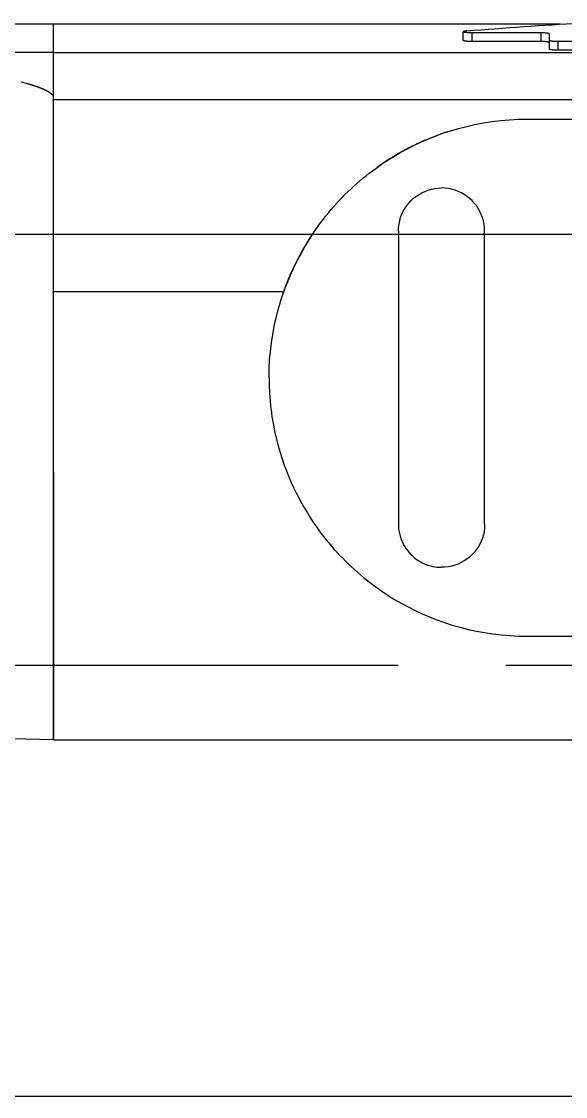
# Model space of a CAD drawing. Header units: inches. Extents: x 0 to 77285, y -118 to 40065.
# Drawn here: x 29470.28 to 29476.59, y 31673.47 to 31685.94 of the extents above; entities that cross this region are included whole.
import ezdxf

# ---------------------------------------------------------------- set-up
doc = ezdxf.new("R2010")
doc.units = ezdxf.units.IN
doc.header["$LTSCALE"] = 5
doc.header["$MEASUREMENT"] = 0
doc.linetypes.add('CENTER', pattern=[2, 1.25, -0.25, 0.25, -0.25])
doc.layers.add('11', color=1, linetype='CENTER')
doc.layers.add('55', color=5, linetype='Continuous')

# ---------------------------------------------------------------- blocks, each defined once
blk = doc.blocks.new('A$Ca96cf7fa')
for p, q in [((-170.25, 65), (-8440.25, 65)), ((-170.25, 55), (-8440.25, 55))]:
    blk.add_line(p, q)
at = {"layer": '11'}
blk.add_line((-170.25, 60), (-8440.25, 60), dxfattribs=at)
blk = doc.blocks.new('A$Ce961e380')
for p, q in [((-246.004, -20.661), (-246.004, -17.558)), ((-224.504, -17.558), (-246.004, -17.558)), ((-251.754, -17.675), (-251.754, -17.848)), ((-251.654, -17.661), (-250.854, -17.661)), ((-251.654, -17.661), (-251.654, -17.762)), ((-250.854, -17.661), (-250.854, -17.762)), ((-253.154, -17.763), (-251.854, -17.763)), ((-251.854, -17.763), (-251.854, -17.864)), ((-246.004, -17.891), (-258.004, -17.891)), ((-246.004, -17.888), (-240.836, -17.888)), ((-246.004, -18.436), (-258.004, -18.436)), ((-251.504, -18.661), (-253.504, -18.661)), ((-250.212, -18.953), (-250.213, -18.953)), ((-251.004, -23.361), (-251.004, -19.961)), ((-250.004, -19.961), (-250.004, -23.361)), ((-248.676, -20.661), (-248.676, -20.661)), ((-246.004, -20.661), (-248.676, -20.661)), ((-246.004, -25.861), (-246.004, -20.661)), ((-246.004, -22.762), (-246.004, -25.861)), ((-251.504, -24.661), (-253.504, -24.661)), ((-246.004, -25.861), (-224.504, -25.398)), ((-246.004, -25.861), (-254.204, -25.861))]:
    blk.add_line(p, q)
for points in [[(-250.799, -17.638), (-250.881, -17.632), (-250.963, -17.625), (-251.046, -17.619), (-251.128, -17.613), (-251.21, -17.606), (-251.293, -17.6), (-251.375, -17.595), (-251.458, -17.589), (-251.54, -17.583), (-251.623, -17.578), (-251.705, -17.572), (-251.788, -17.567), (-251.87, -17.562), (-251.953, -17.557), (-252.035, -17.552), (-252.118, -17.547), (-252.201, -17.543), (-252.283, -17.538), (-252.366, -17.534), (-252.449, -17.53)], [(-251.879, -17.561), (-251.586, -17.561), (-251.292, -17.561), (-250.998, -17.561), (-250.704, -17.561), (-250.411, -17.561), (-250.117, -17.561), (-249.823, -17.561), (-249.529, -17.561), (-249.236, -17.561), (-248.942, -17.561), (-248.648, -17.561), (-248.354, -17.561), (-248.06, -17.561), (-247.767, -17.561), (-247.473, -17.561), (-247.179, -17.561), (-246.885, -17.561), (-246.592, -17.561), (-246.298, -17.561), (-246.004, -17.561)], [(-251.754, -17.675), (-251.754, -17.673), (-251.753, -17.672), (-251.751, -17.671), (-251.749, -17.67), (-251.746, -17.669), (-251.743, -17.668), (-251.739, -17.668), (-251.735, -17.667), (-251.73, -17.666), (-251.725, -17.665), (-251.719, -17.664), (-251.713, -17.664), (-251.706, -17.663), (-251.7, -17.663), (-251.693, -17.662), (-251.685, -17.662), (-251.678, -17.662), (-251.67, -17.662), (-251.662, -17.661), (-251.654, -17.661)], [(-250.854, -17.661), (-250.847, -17.661), (-250.84, -17.661), (-250.834, -17.661), (-250.827, -17.661), (-250.821, -17.661), (-250.815, -17.66), (-250.809, -17.66), (-250.804, -17.66), (-250.798, -17.659), (-250.793, -17.659), (-250.788, -17.658), (-250.784, -17.658), (-250.779, -17.657), (-250.775, -17.656), (-250.772, -17.656), (-250.768, -17.655), (-250.765, -17.654), (-250.763, -17.654), (-250.76, -17.653), (-250.758, -17.652)], [(-250.799, -17.638), (-250.796, -17.639), (-250.792, -17.639), (-250.789, -17.639), (-250.786, -17.64), (-250.783, -17.64), (-250.78, -17.64), (-250.777, -17.641), (-250.774, -17.641), (-250.771, -17.642), (-250.769, -17.642), (-250.766, -17.643), (-250.764, -17.643), (-250.762, -17.644), (-250.76, -17.645), (-250.758, -17.645), (-250.757, -17.646), (-250.755, -17.646), (-250.755, -17.647), (-250.754, -17.648), (-250.754, -17.649)], [(-250.758, -17.652), (-250.758, -17.652), (-250.758, -17.652), (-250.757, -17.652), (-250.757, -17.652), (-250.756, -17.651), (-250.756, -17.651), (-250.756, -17.651), (-250.756, -17.651), (-250.755, -17.651), (-250.755, -17.65), (-250.755, -17.65), (-250.755, -17.65), (-250.754, -17.65), (-250.754, -17.65), (-250.754, -17.65), (-250.754, -17.649), (-250.754, -17.649), (-250.754, -17.649), (-250.754, -17.649), (-250.754, -17.649)], [(-250.754, -17.749), (-250.754, -17.744), (-250.754, -17.739), (-250.754, -17.734), (-250.754, -17.729), (-250.754, -17.724), (-250.754, -17.719), (-250.754, -17.714), (-250.754, -17.709), (-250.754, -17.704), (-250.754, -17.699), (-250.754, -17.694), (-250.754, -17.689), (-250.754, -17.684), (-250.754, -17.679), (-250.754, -17.674), (-250.754, -17.669), (-250.754, -17.664), (-250.754, -17.659), (-250.754, -17.654), (-250.754, -17.649)], [(-251.854, -17.763), (-251.846, -17.763), (-251.838, -17.762), (-251.83, -17.762), (-251.823, -17.762), (-251.816, -17.761), (-251.809, -17.761), (-251.802, -17.76), (-251.795, -17.76), (-251.789, -17.759), (-251.784, -17.758), (-251.778, -17.757), (-251.774, -17.756), (-251.769, -17.755), (-251.765, -17.754), (-251.762, -17.753), (-251.759, -17.752), (-251.757, -17.751), (-251.755, -17.749), (-251.754, -17.748), (-251.754, -17.747)], [(-251.754, -17.775), (-251.754, -17.775), (-251.754, -17.774), (-251.754, -17.774), (-251.754, -17.774), (-251.753, -17.773), (-251.753, -17.773), (-251.752, -17.772), (-251.752, -17.772), (-251.751, -17.772), (-251.75, -17.771), (-251.75, -17.771), (-251.749, -17.771), (-251.748, -17.77), (-251.747, -17.77), (-251.746, -17.77), (-251.745, -17.769), (-251.744, -17.769), (-251.742, -17.769), (-251.741, -17.768), (-251.74, -17.768), (-251.739, -17.768), (-251.737, -17.768), (-251.736, -17.767), (-251.735, -17.767), (-251.733, -17.767), (-251.732, -17.767), (-251.73, -17.766), (-251.728, -17.766), (-251.727, -17.766), (-251.725, -17.766), (-251.723, -17.765), (-251.722, -17.765), (-251.72, -17.765), (-251.718, -17.765), (-251.716, -17.765), (-251.714, -17.764), (-251.712, -17.764), (-251.71, -17.764), (-251.708, -17.764), (-251.706, -17.764), (-251.704, -17.763), (-251.702, -17.763), (-251.699, -17.763), (-251.697, -17.763), (-251.694, -17.763), (-251.692, -17.763), (-251.689, -17.763), (-251.687, -17.762), (-251.684, -17.762), (-251.681, -17.762), (-251.679, -17.762), (-251.676, -17.762), (-251.673, -17.762), (-251.67, -17.762), (-251.668, -17.762), (-251.665, -17.762), (-251.662, -17.762), (-251.66, -17.762), (-251.657, -17.762), (-251.654, -17.762)], [(-251.654, -17.762), (-251.614, -17.762), (-251.574, -17.762), (-251.534, -17.762), (-251.494, -17.762), (-251.454, -17.762), (-251.414, -17.762), (-251.374, -17.762), (-251.334, -17.762), (-251.294, -17.762), (-251.254, -17.762), (-251.214, -17.762), (-251.174, -17.762), (-251.134, -17.762), (-251.094, -17.762), (-251.054, -17.762), (-251.014, -17.762), (-250.974, -17.762), (-250.934, -17.762), (-250.894, -17.762), (-250.854, -17.762)], [(-250.854, -17.762), (-250.851, -17.762), (-250.849, -17.762), (-250.846, -17.762), (-250.843, -17.762), (-250.841, -17.762), (-250.838, -17.762), (-250.835, -17.762), (-250.833, -17.761), (-250.83, -17.761), (-250.827, -17.761), (-250.825, -17.761), (-250.822, -17.761), (-250.82, -17.761), (-250.817, -17.761), (-250.815, -17.761), (-250.812, -17.761), (-250.81, -17.76), (-250.807, -17.76), (-250.805, -17.76), (-250.803, -17.76), (-250.801, -17.76), (-250.799, -17.76), (-250.797, -17.759), (-250.795, -17.759), (-250.793, -17.759), (-250.791, -17.759), (-250.789, -17.759), (-250.787, -17.758), (-250.786, -17.758), (-250.784, -17.758), (-250.782, -17.758), (-250.781, -17.758), (-250.779, -17.757), (-250.778, -17.757), (-250.776, -17.757), (-250.775, -17.757), (-250.773, -17.756), (-250.772, -17.756), (-250.77, -17.756), (-250.769, -17.756), (-250.768, -17.755), (-250.768, -17.755), (-250.767, -17.755), (-250.767, -17.755), (-250.766, -17.755), (-250.765, -17.755), (-250.765, -17.755), (-250.764, -17.754), (-250.764, -17.754), (-250.763, -17.754), (-250.762, -17.754), (-250.762, -17.754), (-250.761, -17.754), (-250.761, -17.754), (-250.761, -17.753), (-250.76, -17.753), (-250.76, -17.753), (-250.759, -17.753), (-250.759, -17.753), (-250.758, -17.753)], [(-250.758, -17.753), (-250.758, -17.752), (-250.758, -17.752), (-250.757, -17.752), (-250.757, -17.752), (-250.757, -17.752), (-250.756, -17.752), (-250.756, -17.751), (-250.756, -17.751), (-250.755, -17.751), (-250.755, -17.751), (-250.755, -17.751), (-250.755, -17.75), (-250.755, -17.75), (-250.755, -17.75), (-250.754, -17.75), (-250.754, -17.75), (-250.754, -17.749), (-250.754, -17.749), (-250.754, -17.749), (-250.754, -17.749)], [(-253.154, -17.864), (-253.089, -17.864), (-253.024, -17.864), (-252.959, -17.864), (-252.894, -17.864), (-252.829, -17.864), (-252.764, -17.864), (-252.699, -17.864), (-252.634, -17.864), (-252.569, -17.864), (-252.504, -17.864), (-252.439, -17.864), (-252.374, -17.864), (-252.309, -17.864), (-252.244, -17.864), (-252.179, -17.864), (-252.114, -17.864), (-252.049, -17.864), (-251.984, -17.864), (-251.919, -17.864), (-251.854, -17.864)], [(-251.854, -17.864), (-251.851, -17.864), (-251.849, -17.864), (-251.846, -17.864), (-251.843, -17.864), (-251.841, -17.864), (-251.838, -17.864), (-251.835, -17.863), (-251.833, -17.863), (-251.83, -17.863), (-251.827, -17.863), (-251.825, -17.863), (-251.822, -17.863), (-251.819, -17.863), (-251.817, -17.863), (-251.814, -17.862), (-251.812, -17.862), (-251.809, -17.862), (-251.807, -17.862), (-251.805, -17.862), (-251.802, -17.861), (-251.8, -17.861), (-251.798, -17.861), (-251.796, -17.861), (-251.794, -17.861), (-251.793, -17.86), (-251.791, -17.86), (-251.789, -17.86), (-251.787, -17.86), (-251.785, -17.859), (-251.784, -17.859), (-251.782, -17.859), (-251.78, -17.859), (-251.779, -17.858), (-251.777, -17.858), (-251.776, -17.858), (-251.774, -17.857), (-251.773, -17.857), (-251.771, -17.857), (-251.77, -17.856), (-251.769, -17.856), (-251.767, -17.856), (-251.766, -17.855), (-251.765, -17.855), (-251.764, -17.855), (-251.763, -17.854), (-251.761, -17.854), (-251.76, -17.853), (-251.76, -17.853), (-251.759, -17.853), (-251.758, -17.852), (-251.757, -17.852), (-251.757, -17.851), (-251.756, -17.851), (-251.756, -17.85), (-251.755, -17.85), (-251.755, -17.85), (-251.754, -17.849), (-251.754, -17.849), (-251.754, -17.848), (-251.754, -17.848)], [(-246.004, -18.392), (-246.001, -18.389), (-245.999, -18.386), (-245.996, -18.383), (-245.993, -18.38), (-245.99, -18.377), (-245.986, -18.375), (-245.983, -18.372), (-245.98, -18.369), (-245.977, -18.367), (-245.973, -18.364), (-245.97, -18.362), (-245.966, -18.36), (-245.963, -18.357), (-245.96, -18.355), (-245.956, -18.353), (-245.952, -18.35), (-245.949, -18.348), (-245.945, -18.346), (-245.942, -18.344), (-245.938, -18.342), (-245.934, -18.34), (-245.93, -18.338), (-245.926, -18.336), (-245.923, -18.334), (-245.919, -18.332), (-245.915, -18.33), (-245.911, -18.328), (-245.907, -18.326), (-245.903, -18.324), (-245.899, -18.322), (-245.895, -18.32), (-245.891, -18.318), (-245.887, -18.316), (-245.883, -18.315), (-245.879, -18.313), (-245.875, -18.311), (-245.87, -18.309), (-245.866, -18.308), (-245.862, -18.306), (-245.858, -18.304), (-245.854, -18.303), (-245.85, -18.301), (-245.846, -18.3), (-245.842, -18.298), (-245.838, -18.296), (-245.834, -18.295), (-245.829, -18.293), (-245.825, -18.292), (-245.821, -18.29), (-245.817, -18.289), (-245.813, -18.287), (-245.809, -18.286), (-245.805, -18.284), (-245.8, -18.283), (-245.796, -18.282), (-245.792, -18.28), (-245.788, -18.279), (-245.784, -18.277), (-245.78, -18.276), (-245.775, -18.275), (-245.771, -18.273), (-245.767, -18.272), (-245.763, -18.271), (-245.759, -18.269), (-245.755, -18.268), (-245.751, -18.267), (-245.747, -18.266), (-245.742, -18.264), (-245.738, -18.263), (-245.734, -18.262), (-245.73, -18.261), (-245.726, -18.259), (-245.722, -18.258), (-245.717, -18.257), (-245.713, -18.256), (-245.709, -18.255), (-245.705, -18.253), (-245.701, -18.252), (-245.697, -18.251), (-245.692, -18.25), (-245.671, -18.244), (-245.65, -18.239), (-245.629, -18.233)], [(-248.504, -21.661), (-248.506, -21.558), (-248.511, -21.456), (-248.52, -21.356), (-248.531, -21.257), (-248.546, -21.159), (-248.564, -21.063), (-248.585, -20.968), (-248.609, -20.875), (-248.635, -20.783), (-248.664, -20.694), (-248.696, -20.606), (-248.73, -20.519), (-248.766, -20.435), (-248.805, -20.352), (-248.846, -20.271), (-248.888, -20.193), (-248.933, -20.116), (-248.979, -20.041), (-249.027, -19.968), (-249.077, -19.898), (-249.105, -19.86), (-249.134, -19.822), (-249.164, -19.784), (-249.194, -19.748), (-249.224, -19.711), (-249.255, -19.676), (-249.287, -19.641), (-249.319, -19.606), (-249.351, -19.572), (-249.384, -19.538), (-249.418, -19.505), (-249.452, -19.473), (-249.486, -19.441), (-249.521, -19.41), (-249.557, -19.379), (-249.593, -19.349), (-249.629, -19.319), (-249.666, -19.29), (-249.703, -19.262), (-249.741, -19.234), (-249.808, -19.186), (-249.878, -19.14), (-249.951, -19.095), (-250.025, -19.051), (-250.102, -19.009), (-250.181, -18.969), (-250.263, -18.93), (-250.347, -18.894), (-250.432, -18.859), (-250.52, -18.827), (-250.61, -18.797), (-250.702, -18.77), (-250.796, -18.746), (-250.891, -18.724), (-250.989, -18.706), (-251.089, -18.69), (-251.19, -18.678), (-251.293, -18.669), (-251.398, -18.663), (-251.504, -18.661)], [(-250.568, -18.811), (-250.563, -18.813), (-250.557, -18.815), (-250.551, -18.817), (-250.545, -18.819), (-250.54, -18.82), (-250.534, -18.822), (-250.528, -18.824), (-250.522, -18.826), (-250.517, -18.828), (-250.511, -18.83), (-250.505, -18.832), (-250.5, -18.834), (-250.494, -18.836), (-250.488, -18.838), (-250.482, -18.841), (-250.477, -18.843), (-250.471, -18.845), (-250.465, -18.847), (-250.46, -18.849), (-250.454, -18.851), (-250.434, -18.858), (-250.415, -18.866), (-250.395, -18.874), (-250.375, -18.882), (-250.356, -18.89), (-250.336, -18.898), (-250.317, -18.906), (-250.297, -18.915), (-250.278, -18.923), (-250.259, -18.932), (-250.239, -18.941), (-250.22, -18.95), (-250.201, -18.959), (-250.182, -18.968), (-250.163, -18.977), (-250.144, -18.987), (-250.126, -18.997), (-250.107, -19.006), (-250.088, -19.016), (-250.07, -19.026), (-250.054, -19.035), (-250.037, -19.044), (-250.021, -19.053), (-250.005, -19.062), (-249.989, -19.072), (-249.973, -19.081), (-249.957, -19.091), (-249.942, -19.1), (-249.926, -19.11), (-249.91, -19.12), (-249.894, -19.13), (-249.879, -19.14), (-249.863, -19.15), (-249.848, -19.16), (-249.833, -19.17), (-249.817, -19.18), (-249.802, -19.191), (-249.787, -19.201), (-249.772, -19.212), (-249.757, -19.223)], [(-251.004, -19.961), (-251.002, -19.92), (-250.998, -19.88), (-250.99, -19.841), (-250.979, -19.804), (-250.965, -19.767), (-250.949, -19.732), (-250.929, -19.698), (-250.908, -19.666), (-250.884, -19.636), (-250.858, -19.608), (-250.83, -19.582), (-250.8, -19.558), (-250.768, -19.536), (-250.734, -19.517), (-250.699, -19.501), (-250.663, -19.487), (-250.625, -19.476), (-250.586, -19.468), (-250.545, -19.463), (-250.504, -19.461)], [(-250.004, -19.961), (-250.006, -19.919), (-250.011, -19.879), (-250.019, -19.839), (-250.03, -19.801), (-250.044, -19.764), (-250.061, -19.729), (-250.081, -19.695), (-250.102, -19.663), (-250.127, -19.633), (-250.153, -19.606), (-250.181, -19.58), (-250.212, -19.556), (-250.244, -19.535), (-250.277, -19.516), (-250.312, -19.5), (-250.349, -19.486), (-250.386, -19.475), (-250.425, -19.468), (-250.464, -19.463), (-250.504, -19.461)], [(-249.05, -19.936), (-249.047, -19.941), (-249.044, -19.945), (-249.041, -19.949), (-249.038, -19.953), (-249.035, -19.958), (-249.032, -19.962), (-249.029, -19.966), (-249.026, -19.97), (-249.023, -19.975), (-249.02, -19.979), (-249.017, -19.983), (-249.014, -19.987), (-249.012, -19.992), (-249.009, -19.996), (-249.006, -20), (-249.003, -20.005), (-249, -20.009), (-248.997, -20.013), (-248.994, -20.018), (-248.992, -20.022), (-248.98, -20.04), (-248.969, -20.058), (-248.957, -20.076), (-248.946, -20.094), (-248.935, -20.112), (-248.924, -20.131), (-248.913, -20.149), (-248.902, -20.168), (-248.892, -20.186), (-248.881, -20.205), (-248.871, -20.224), (-248.861, -20.243), (-248.851, -20.262), (-248.841, -20.281), (-248.831, -20.3), (-248.821, -20.319), (-248.812, -20.338), (-248.802, -20.358), (-248.793, -20.377), (-248.784, -20.396), (-248.778, -20.409), (-248.772, -20.422), (-248.766, -20.435), (-248.76, -20.448), (-248.754, -20.462), (-248.749, -20.475), (-248.743, -20.488), (-248.738, -20.501), (-248.732, -20.514), (-248.727, -20.527), (-248.721, -20.541), (-248.716, -20.554), (-248.711, -20.567), (-248.705, -20.581), (-248.7, -20.594), (-248.695, -20.607), (-248.69, -20.621), (-248.685, -20.634), (-248.68, -20.648), (-248.676, -20.661)], [(-248.651, -20.734), (-248.652, -20.73), (-248.653, -20.727), (-248.655, -20.723), (-248.656, -20.719), (-248.657, -20.716), (-248.658, -20.712), (-248.659, -20.709), (-248.661, -20.705), (-248.662, -20.701), (-248.663, -20.698), (-248.664, -20.694), (-248.666, -20.69), (-248.667, -20.687), (-248.668, -20.683), (-248.669, -20.679), (-248.671, -20.676), (-248.672, -20.672), (-248.673, -20.668), (-248.674, -20.665), (-248.676, -20.661)], [(-248.504, -21.661), (-248.504, -21.685), (-248.505, -21.709), (-248.505, -21.732), (-248.506, -21.756), (-248.506, -21.78), (-248.508, -21.803), (-248.509, -21.827), (-248.51, -21.851), (-248.512, -21.874), (-248.513, -21.898), (-248.515, -21.921), (-248.518, -21.945), (-248.52, -21.968), (-248.522, -21.991), (-248.525, -22.015), (-248.528, -22.038), (-248.531, -22.061), (-248.534, -22.084), (-248.538, -22.107), (-248.541, -22.13), (-248.556, -22.214), (-248.572, -22.296), (-248.59, -22.375), (-248.611, -22.453), (-248.632, -22.529), (-248.656, -22.603), (-248.68, -22.675), (-248.707, -22.744), (-248.734, -22.812), (-248.762, -22.878), (-248.791, -22.942), (-248.822, -23.004), (-248.852, -23.064), (-248.884, -23.121), (-248.915, -23.177), (-248.948, -23.231), (-248.98, -23.282), (-249.012, -23.332), (-249.045, -23.379), (-249.077, -23.425), (-249.106, -23.464), (-249.136, -23.503), (-249.167, -23.542), (-249.198, -23.579), (-249.229, -23.616), (-249.261, -23.653), (-249.293, -23.688), (-249.325, -23.723), (-249.358, -23.757), (-249.391, -23.791), (-249.425, -23.824), (-249.459, -23.856), (-249.493, -23.887), (-249.528, -23.918), (-249.563, -23.948), (-249.598, -23.978), (-249.633, -24.006), (-249.669, -24.034), (-249.705, -24.062), (-249.741, -24.088), (-249.812, -24.138), (-249.885, -24.187), (-249.96, -24.233), (-250.037, -24.278), (-250.116, -24.321), (-250.197, -24.362), (-250.28, -24.4), (-250.365, -24.436), (-250.451, -24.47), (-250.54, -24.502), (-250.629, -24.531), (-250.721, -24.557), (-250.814, -24.581), (-250.908, -24.602), (-251.004, -24.619), (-251.101, -24.634), (-251.2, -24.646), (-251.3, -24.654), (-251.402, -24.659), (-251.504, -24.661)], [(-251.004, -23.361), (-251.002, -23.403), (-250.997, -23.444), (-250.989, -23.484), (-250.978, -23.522), (-250.964, -23.559), (-250.947, -23.594), (-250.928, -23.628), (-250.906, -23.659), (-250.882, -23.689), (-250.855, -23.717), (-250.827, -23.743), (-250.797, -23.767), (-250.765, -23.788), (-250.731, -23.807), (-250.696, -23.823), (-250.66, -23.836), (-250.622, -23.847), (-250.584, -23.855), (-250.544, -23.86), (-250.504, -23.861)], [(-250.004, -23.361), (-250.004, -23.38), (-250.005, -23.398), (-250.007, -23.416), (-250.009, -23.434), (-250.012, -23.451), (-250.016, -23.468), (-250.019, -23.484), (-250.024, -23.5), (-250.029, -23.515), (-250.034, -23.53), (-250.039, -23.545), (-250.045, -23.559), (-250.051, -23.573), (-250.058, -23.586), (-250.064, -23.599), (-250.071, -23.611), (-250.078, -23.623), (-250.085, -23.634), (-250.092, -23.645), (-250.1, -23.655), (-250.113, -23.672), (-250.127, -23.689), (-250.142, -23.706), (-250.158, -23.722), (-250.174, -23.737), (-250.192, -23.751), (-250.21, -23.765), (-250.229, -23.778), (-250.248, -23.791), (-250.268, -23.802), (-250.289, -23.813), (-250.311, -23.823), (-250.333, -23.831), (-250.356, -23.839), (-250.379, -23.846), (-250.403, -23.851), (-250.428, -23.855), (-250.453, -23.859), (-250.478, -23.861), (-250.504, -23.861)]]:
    blk.add_lwpolyline(points)
blk = doc.blocks.new('A$C638f0059')
for p, q in [((-68.504, -20.661), (-68.504, -17.558)), ((-47.004, -17.558), (-68.504, -17.558)), ((-74.254, -17.675), (-74.254, -17.848)), ((-74.154, -17.661), (-74.154, -17.762)), ((-74.154, -17.661), (-73.354, -17.661)), ((-73.354, -17.661), (-73.354, -17.762)), ((-75.654, -17.763), (-74.354, -17.763)), ((-74.354, -17.763), (-74.354, -17.864)), ((-68.504, -17.891), (-80.504, -17.891)), ((-68.504, -17.888), (-63.336, -17.888)), ((-68.504, -18.436), (-80.504, -18.436)), ((-74.004, -18.661), (-76.004, -18.661)), ((-72.712, -18.953), (-72.713, -18.953)), ((-73.504, -23.361), (-73.504, -19.961)), ((-72.504, -19.961), (-72.504, -23.361)), ((-68.504, -20.661), (-71.176, -20.661)), ((-71.176, -20.661), (-71.176, -20.661)), ((-68.504, -25.861), (-68.504, -20.661)), ((-68.504, -22.762), (-68.504, -25.861)), ((-74.004, -24.661), (-76.004, -24.661)), ((-68.504, -25.861), (-47.004, -25.398)), ((-68.504, -25.861), (-76.704, -25.861))]:
    blk.add_line(p, q)
for points in [[(-73.299, -17.638), (-73.381, -17.632), (-73.463, -17.625), (-73.546, -17.619), (-73.628, -17.613), (-73.71, -17.606), (-73.793, -17.6), (-73.875, -17.595), (-73.958, -17.589), (-74.04, -17.583), (-74.123, -17.578), (-74.205, -17.572), (-74.288, -17.567), (-74.37, -17.562), (-74.453, -17.557), (-74.535, -17.552), (-74.618, -17.547), (-74.701, -17.543), (-74.783, -17.538), (-74.866, -17.534), (-74.949, -17.53)], [(-74.379, -17.561), (-74.086, -17.561), (-73.792, -17.561), (-73.498, -17.561), (-73.204, -17.561), (-72.911, -17.561), (-72.617, -17.561), (-72.323, -17.561), (-72.029, -17.561), (-71.736, -17.561), (-71.442, -17.561), (-71.148, -17.561), (-70.854, -17.561), (-70.56, -17.561), (-70.267, -17.561), (-69.973, -17.561), (-69.679, -17.561), (-69.385, -17.561), (-69.092, -17.561), (-68.798, -17.561), (-68.504, -17.561)], [(-74.254, -17.675), (-74.254, -17.673), (-74.253, -17.672), (-74.251, -17.671), (-74.249, -17.67), (-74.246, -17.669), (-74.243, -17.668), (-74.239, -17.668), (-74.235, -17.667), (-74.23, -17.666), (-74.225, -17.665), (-74.219, -17.664), (-74.213, -17.664), (-74.206, -17.663), (-74.2, -17.663), (-74.193, -17.662), (-74.185, -17.662), (-74.178, -17.662), (-74.17, -17.662), (-74.162, -17.661), (-74.154, -17.661)], [(-73.354, -17.661), (-73.347, -17.661), (-73.34, -17.661), (-73.334, -17.661), (-73.327, -17.661), (-73.321, -17.661), (-73.315, -17.66), (-73.309, -17.66), (-73.304, -17.66), (-73.298, -17.659), (-73.293, -17.659), (-73.288, -17.658), (-73.284, -17.658), (-73.279, -17.657), (-73.275, -17.656), (-73.272, -17.656), (-73.268, -17.655), (-73.265, -17.654), (-73.263, -17.654), (-73.26, -17.653), (-73.258, -17.652)], [(-73.299, -17.638), (-73.296, -17.639), (-73.292, -17.639), (-73.289, -17.639), (-73.286, -17.64), (-73.283, -17.64), (-73.28, -17.64), (-73.277, -17.641), (-73.274, -17.641), (-73.271, -17.642), (-73.269, -17.642), (-73.266, -17.643), (-73.264, -17.643), (-73.262, -17.644), (-73.26, -17.645), (-73.258, -17.645), (-73.257, -17.646), (-73.255, -17.646), (-73.255, -17.647), (-73.254, -17.648), (-73.254, -17.649)], [(-73.258, -17.652), (-73.258, -17.652), (-73.258, -17.652), (-73.257, -17.652), (-73.257, -17.652), (-73.256, -17.651), (-73.256, -17.651), (-73.256, -17.651), (-73.256, -17.651), (-73.255, -17.651), (-73.255, -17.65), (-73.255, -17.65), (-73.255, -17.65), (-73.254, -17.65), (-73.254, -17.65), (-73.254, -17.65), (-73.254, -17.649), (-73.254, -17.649), (-73.254, -17.649), (-73.254, -17.649), (-73.254, -17.649)], [(-73.254, -17.749), (-73.254, -17.744), (-73.254, -17.739), (-73.254, -17.734), (-73.254, -17.729), (-73.254, -17.724), (-73.254, -17.719), (-73.254, -17.714), (-73.254, -17.709), (-73.254, -17.704), (-73.254, -17.699), (-73.254, -17.694), (-73.254, -17.689), (-73.254, -17.684), (-73.254, -17.679), (-73.254, -17.674), (-73.254, -17.669), (-73.254, -17.664), (-73.254, -17.659), (-73.254, -17.654), (-73.254, -17.649)], [(-74.354, -17.763), (-74.346, -17.763), (-74.338, -17.762), (-74.33, -17.762), (-74.323, -17.762), (-74.316, -17.761), (-74.309, -17.761), (-74.302, -17.76), (-74.295, -17.76), (-74.289, -17.759), (-74.284, -17.758), (-74.278, -17.757), (-74.274, -17.756), (-74.269, -17.755), (-74.265, -17.754), (-74.262, -17.753), (-74.259, -17.752), (-74.257, -17.751), (-74.255, -17.749), (-74.254, -17.748), (-74.254, -17.747)], [(-74.254, -17.775), (-74.254, -17.775), (-74.254, -17.774), (-74.254, -17.774), (-74.254, -17.774), (-74.253, -17.773), (-74.253, -17.773), (-74.252, -17.772), (-74.252, -17.772), (-74.251, -17.772), (-74.25, -17.771), (-74.25, -17.771), (-74.249, -17.771), (-74.248, -17.77), (-74.247, -17.77), (-74.246, -17.77), (-74.245, -17.769), (-74.244, -17.769), (-74.242, -17.769), (-74.241, -17.768), (-74.24, -17.768), (-74.239, -17.768), (-74.237, -17.768), (-74.236, -17.767), (-74.235, -17.767), (-74.233, -17.767), (-74.232, -17.767), (-74.23, -17.766), (-74.228, -17.766), (-74.227, -17.766), (-74.225, -17.766), (-74.223, -17.765), (-74.222, -17.765), (-74.22, -17.765), (-74.218, -17.765), (-74.216, -17.765), (-74.214, -17.764), (-74.212, -17.764), (-74.21, -17.764), (-74.208, -17.764), (-74.206, -17.764), (-74.204, -17.763), (-74.202, -17.763), (-74.199, -17.763), (-74.197, -17.763), (-74.194, -17.763), (-74.192, -17.763), (-74.189, -17.763), (-74.187, -17.762), (-74.184, -17.762), (-74.181, -17.762), (-74.179, -17.762), (-74.176, -17.762), (-74.173, -17.762), (-74.17, -17.762), (-74.168, -17.762), (-74.165, -17.762), (-74.162, -17.762), (-74.16, -17.762), (-74.157, -17.762), (-74.154, -17.762)], [(-74.154, -17.762), (-74.114, -17.762), (-74.074, -17.762), (-74.034, -17.762), (-73.994, -17.762), (-73.954, -17.762), (-73.914, -17.762), (-73.874, -17.762), (-73.834, -17.762), (-73.794, -17.762), (-73.754, -17.762), (-73.714, -17.762), (-73.674, -17.762), (-73.634, -17.762), (-73.594, -17.762), (-73.554, -17.762), (-73.514, -17.762), (-73.474, -17.762), (-73.434, -17.762), (-73.394, -17.762), (-73.354, -17.762)], [(-73.354, -17.762), (-73.351, -17.762), (-73.349, -17.762), (-73.346, -17.762), (-73.343, -17.762), (-73.341, -17.762), (-73.338, -17.762), (-73.335, -17.762), (-73.333, -17.761), (-73.33, -17.761), (-73.327, -17.761), (-73.325, -17.761), (-73.322, -17.761), (-73.32, -17.761), (-73.317, -17.761), (-73.315, -17.761), (-73.312, -17.761), (-73.31, -17.76), (-73.307, -17.76), (-73.305, -17.76), (-73.303, -17.76), (-73.301, -17.76), (-73.299, -17.76), (-73.297, -17.759), (-73.295, -17.759), (-73.293, -17.759), (-73.291, -17.759), (-73.289, -17.759), (-73.287, -17.758), (-73.286, -17.758), (-73.284, -17.758), (-73.282, -17.758), (-73.281, -17.758), (-73.279, -17.757), (-73.278, -17.757), (-73.276, -17.757), (-73.275, -17.757), (-73.273, -17.756), (-73.272, -17.756), (-73.27, -17.756), (-73.269, -17.756), (-73.268, -17.755), (-73.268, -17.755), (-73.267, -17.755), (-73.267, -17.755), (-73.266, -17.755), (-73.265, -17.755), (-73.265, -17.755), (-73.264, -17.754), (-73.264, -17.754), (-73.263, -17.754), (-73.262, -17.754), (-73.262, -17.754), (-73.261, -17.754), (-73.261, -17.754), (-73.261, -17.753), (-73.26, -17.753), (-73.26, -17.753), (-73.259, -17.753), (-73.259, -17.753), (-73.258, -17.753)], [(-73.258, -17.753), (-73.258, -17.752), (-73.258, -17.752), (-73.257, -17.752), (-73.257, -17.752), (-73.257, -17.752), (-73.256, -17.752), (-73.256, -17.751), (-73.256, -17.751), (-73.255, -17.751), (-73.255, -17.751), (-73.255, -17.751), (-73.255, -17.75), (-73.255, -17.75), (-73.255, -17.75), (-73.254, -17.75), (-73.254, -17.75), (-73.254, -17.749), (-73.254, -17.749), (-73.254, -17.749), (-73.254, -17.749)], [(-75.654, -17.864), (-75.589, -17.864), (-75.524, -17.864), (-75.459, -17.864), (-75.394, -17.864), (-75.329, -17.864), (-75.264, -17.864), (-75.199, -17.864), (-75.134, -17.864), (-75.069, -17.864), (-75.004, -17.864), (-74.939, -17.864), (-74.874, -17.864), (-74.809, -17.864), (-74.744, -17.864), (-74.679, -17.864), (-74.614, -17.864), (-74.549, -17.864), (-74.484, -17.864), (-74.419, -17.864), (-74.354, -17.864)], [(-74.354, -17.864), (-74.351, -17.864), (-74.349, -17.864), (-74.346, -17.864), (-74.343, -17.864), (-74.341, -17.864), (-74.338, -17.864), (-74.335, -17.863), (-74.333, -17.863), (-74.33, -17.863), (-74.327, -17.863), (-74.325, -17.863), (-74.322, -17.863), (-74.319, -17.863), (-74.317, -17.863), (-74.314, -17.862), (-74.312, -17.862), (-74.309, -17.862), (-74.307, -17.862), (-74.305, -17.862), (-74.302, -17.861), (-74.3, -17.861), (-74.298, -17.861), (-74.296, -17.861), (-74.294, -17.861), (-74.293, -17.86), (-74.291, -17.86), (-74.289, -17.86), (-74.287, -17.86), (-74.285, -17.859), (-74.284, -17.859), (-74.282, -17.859), (-74.28, -17.859), (-74.279, -17.858), (-74.277, -17.858), (-74.276, -17.858), (-74.274, -17.857), (-74.273, -17.857), (-74.271, -17.857), (-74.27, -17.856), (-74.269, -17.856), (-74.267, -17.856), (-74.266, -17.855), (-74.265, -17.855), (-74.264, -17.855), (-74.263, -17.854), (-74.261, -17.854), (-74.26, -17.853), (-74.26, -17.853), (-74.259, -17.853), (-74.258, -17.852), (-74.257, -17.852), (-74.257, -17.851), (-74.256, -17.851), (-74.256, -17.85), (-74.255, -17.85), (-74.255, -17.85), (-74.254, -17.849), (-74.254, -17.849), (-74.254, -17.848), (-74.254, -17.848)], [(-68.504, -18.392), (-68.501, -18.389), (-68.499, -18.386), (-68.496, -18.383), (-68.493, -18.38), (-68.49, -18.377), (-68.486, -18.375), (-68.483, -18.372), (-68.48, -18.369), (-68.477, -18.367), (-68.473, -18.364), (-68.47, -18.362), (-68.466, -18.36), (-68.463, -18.357), (-68.46, -18.355), (-68.456, -18.353), (-68.452, -18.35), (-68.449, -18.348), (-68.445, -18.346), (-68.442, -18.344), (-68.438, -18.342), (-68.434, -18.34), (-68.43, -18.338), (-68.426, -18.336), (-68.423, -18.334), (-68.419, -18.332), (-68.415, -18.33), (-68.411, -18.328), (-68.407, -18.326), (-68.403, -18.324), (-68.399, -18.322), (-68.395, -18.32), (-68.391, -18.318), (-68.387, -18.316), (-68.383, -18.315), (-68.379, -18.313), (-68.375, -18.311), (-68.37, -18.309), (-68.366, -18.308), (-68.362, -18.306), (-68.358, -18.304), (-68.354, -18.303), (-68.35, -18.301), (-68.346, -18.3), (-68.342, -18.298), (-68.338, -18.296), (-68.334, -18.295), (-68.329, -18.293), (-68.325, -18.292), (-68.321, -18.29), (-68.317, -18.289), (-68.313, -18.287), (-68.309, -18.286), (-68.305, -18.284), (-68.3, -18.283), (-68.296, -18.282), (-68.292, -18.28), (-68.288, -18.279), (-68.284, -18.277), (-68.28, -18.276), (-68.275, -18.275), (-68.271, -18.273), (-68.267, -18.272), (-68.263, -18.271), (-68.259, -18.269), (-68.255, -18.268), (-68.251, -18.267), (-68.247, -18.266), (-68.242, -18.264), (-68.238, -18.263), (-68.234, -18.262), (-68.23, -18.261), (-68.226, -18.259), (-68.222, -18.258), (-68.217, -18.257), (-68.213, -18.256), (-68.209, -18.255), (-68.205, -18.253), (-68.201, -18.252), (-68.197, -18.251), (-68.192, -18.25), (-68.171, -18.244), (-68.15, -18.239), (-68.129, -18.233)], [(-71.004, -21.661), (-71.006, -21.558), (-71.011, -21.456), (-71.02, -21.356), (-71.031, -21.257), (-71.046, -21.159), (-71.064, -21.063), (-71.085, -20.968), (-71.109, -20.875), (-71.135, -20.783), (-71.164, -20.694), (-71.196, -20.606), (-71.23, -20.519), (-71.266, -20.435), (-71.305, -20.352), (-71.346, -20.271), (-71.388, -20.193), (-71.433, -20.116), (-71.479, -20.041), (-71.527, -19.968), (-71.577, -19.898), (-71.605, -19.86), (-71.634, -19.822), (-71.664, -19.784), (-71.694, -19.748), (-71.724, -19.711), (-71.755, -19.676), (-71.787, -19.641), (-71.819, -19.606), (-71.851, -19.572), (-71.884, -19.538), (-71.918, -19.505), (-71.952, -19.473), (-71.986, -19.441), (-72.021, -19.41), (-72.057, -19.379), (-72.093, -19.349), (-72.129, -19.319), (-72.166, -19.29), (-72.203, -19.262), (-72.241, -19.234), (-72.308, -19.186), (-72.378, -19.14), (-72.451, -19.095), (-72.525, -19.051), (-72.602, -19.009), (-72.681, -18.969), (-72.763, -18.93), (-72.847, -18.894), (-72.932, -18.859), (-73.02, -18.827), (-73.11, -18.797), (-73.202, -18.77), (-73.296, -18.746), (-73.391, -18.724), (-73.489, -18.706), (-73.589, -18.69), (-73.69, -18.678), (-73.793, -18.669), (-73.898, -18.663), (-74.004, -18.661)], [(-73.068, -18.811), (-73.063, -18.813), (-73.057, -18.815), (-73.051, -18.817), (-73.045, -18.819), (-73.04, -18.82), (-73.034, -18.822), (-73.028, -18.824), (-73.022, -18.826), (-73.017, -18.828), (-73.011, -18.83), (-73.005, -18.832), (-73, -18.834), (-72.994, -18.836), (-72.988, -18.838), (-72.982, -18.841), (-72.977, -18.843), (-72.971, -18.845), (-72.965, -18.847), (-72.96, -18.849), (-72.954, -18.851), (-72.934, -18.858), (-72.915, -18.866), (-72.895, -18.874), (-72.875, -18.882), (-72.856, -18.89), (-72.836, -18.898), (-72.817, -18.906), (-72.797, -18.915), (-72.778, -18.923), (-72.759, -18.932), (-72.739, -18.941), (-72.72, -18.95), (-72.701, -18.959), (-72.682, -18.968), (-72.663, -18.977), (-72.644, -18.987), (-72.626, -18.997), (-72.607, -19.006), (-72.588, -19.016), (-72.57, -19.026), (-72.554, -19.035), (-72.537, -19.044), (-72.521, -19.053), (-72.505, -19.062), (-72.489, -19.072), (-72.473, -19.081), (-72.457, -19.091), (-72.442, -19.1), (-72.426, -19.11), (-72.41, -19.12), (-72.394, -19.13), (-72.379, -19.14), (-72.363, -19.15), (-72.348, -19.16), (-72.333, -19.17), (-72.317, -19.18), (-72.302, -19.191), (-72.287, -19.201), (-72.272, -19.212), (-72.257, -19.223)], [(-73.504, -19.961), (-73.502, -19.92), (-73.498, -19.88), (-73.49, -19.841), (-73.479, -19.804), (-73.465, -19.767), (-73.449, -19.732), (-73.429, -19.698), (-73.408, -19.666), (-73.384, -19.636), (-73.358, -19.608), (-73.33, -19.582), (-73.3, -19.558), (-73.268, -19.536), (-73.234, -19.517), (-73.199, -19.501), (-73.163, -19.487), (-73.125, -19.476), (-73.086, -19.468), (-73.045, -19.463), (-73.004, -19.461)], [(-72.504, -19.961), (-72.506, -19.919), (-72.511, -19.879), (-72.519, -19.839), (-72.53, -19.801), (-72.544, -19.764), (-72.561, -19.729), (-72.581, -19.695), (-72.602, -19.663), (-72.627, -19.633), (-72.653, -19.606), (-72.681, -19.58), (-72.712, -19.556), (-72.744, -19.535), (-72.777, -19.516), (-72.812, -19.5), (-72.849, -19.486), (-72.886, -19.475), (-72.925, -19.468), (-72.964, -19.463), (-73.004, -19.461)], [(-71.55, -19.936), (-71.547, -19.941), (-71.544, -19.945), (-71.541, -19.949), (-71.538, -19.953), (-71.535, -19.958), (-71.532, -19.962), (-71.529, -19.966), (-71.526, -19.97), (-71.523, -19.975), (-71.52, -19.979), (-71.517, -19.983), (-71.514, -19.987), (-71.512, -19.992), (-71.509, -19.996), (-71.506, -20), (-71.503, -20.005), (-71.5, -20.009), (-71.497, -20.013), (-71.494, -20.018), (-71.492, -20.022), (-71.48, -20.04), (-71.469, -20.058), (-71.457, -20.076), (-71.446, -20.094), (-71.435, -20.112), (-71.424, -20.131), (-71.413, -20.149), (-71.402, -20.168), (-71.392, -20.186), (-71.381, -20.205), (-71.371, -20.224), (-71.361, -20.243), (-71.351, -20.262), (-71.341, -20.281), (-71.331, -20.3), (-71.321, -20.319), (-71.312, -20.338), (-71.302, -20.358), (-71.293, -20.377), (-71.284, -20.396), (-71.278, -20.409), (-71.272, -20.422), (-71.266, -20.435), (-71.26, -20.448), (-71.254, -20.462), (-71.249, -20.475), (-71.243, -20.488), (-71.238, -20.501), (-71.232, -20.514), (-71.227, -20.527), (-71.221, -20.541), (-71.216, -20.554), (-71.211, -20.567), (-71.205, -20.581), (-71.2, -20.594), (-71.195, -20.607), (-71.19, -20.621), (-71.185, -20.634), (-71.18, -20.648), (-71.176, -20.661)], [(-71.151, -20.734), (-71.152, -20.73), (-71.153, -20.727), (-71.155, -20.723), (-71.156, -20.719), (-71.157, -20.716), (-71.158, -20.712), (-71.159, -20.709), (-71.161, -20.705), (-71.162, -20.701), (-71.163, -20.698), (-71.164, -20.694), (-71.166, -20.69), (-71.167, -20.687), (-71.168, -20.683), (-71.169, -20.679), (-71.171, -20.676), (-71.172, -20.672), (-71.173, -20.668), (-71.174, -20.665), (-71.176, -20.661)], [(-71.004, -21.661), (-71.004, -21.685), (-71.005, -21.709), (-71.005, -21.732), (-71.006, -21.756), (-71.006, -21.78), (-71.008, -21.803), (-71.009, -21.827), (-71.01, -21.851), (-71.012, -21.874), (-71.013, -21.898), (-71.015, -21.921), (-71.018, -21.945), (-71.02, -21.968), (-71.022, -21.991), (-71.025, -22.015), (-71.028, -22.038), (-71.031, -22.061), (-71.034, -22.084), (-71.038, -22.107), (-71.041, -22.13), (-71.056, -22.214), (-71.072, -22.296), (-71.09, -22.375), (-71.111, -22.453), (-71.132, -22.529), (-71.156, -22.603), (-71.18, -22.675), (-71.207, -22.744), (-71.234, -22.812), (-71.262, -22.878), (-71.291, -22.942), (-71.322, -23.004), (-71.352, -23.064), (-71.384, -23.121), (-71.415, -23.177), (-71.448, -23.231), (-71.48, -23.282), (-71.512, -23.332), (-71.545, -23.379), (-71.577, -23.425), (-71.606, -23.464), (-71.636, -23.503), (-71.667, -23.542), (-71.698, -23.579), (-71.729, -23.616), (-71.761, -23.653), (-71.793, -23.688), (-71.825, -23.723), (-71.858, -23.757), (-71.891, -23.791), (-71.925, -23.824), (-71.959, -23.856), (-71.993, -23.887), (-72.028, -23.918), (-72.063, -23.948), (-72.098, -23.978), (-72.133, -24.006), (-72.169, -24.034), (-72.205, -24.062), (-72.241, -24.088), (-72.312, -24.138), (-72.385, -24.187), (-72.46, -24.233), (-72.537, -24.278), (-72.616, -24.321), (-72.697, -24.362), (-72.78, -24.4), (-72.865, -24.436), (-72.951, -24.47), (-73.04, -24.502), (-73.129, -24.531), (-73.221, -24.557), (-73.314, -24.581), (-73.408, -24.602), (-73.504, -24.619), (-73.601, -24.634), (-73.7, -24.646), (-73.8, -24.654), (-73.902, -24.659), (-74.004, -24.661)], [(-73.504, -23.361), (-73.502, -23.403), (-73.497, -23.444), (-73.489, -23.484), (-73.478, -23.522), (-73.464, -23.559), (-73.447, -23.594), (-73.428, -23.628), (-73.406, -23.659), (-73.382, -23.689), (-73.355, -23.717), (-73.327, -23.743), (-73.297, -23.767), (-73.265, -23.788), (-73.231, -23.807), (-73.196, -23.823), (-73.16, -23.836), (-73.122, -23.847), (-73.084, -23.855), (-73.044, -23.86), (-73.004, -23.861)], [(-72.504, -23.361), (-72.504, -23.38), (-72.505, -23.398), (-72.507, -23.416), (-72.509, -23.434), (-72.512, -23.451), (-72.516, -23.468), (-72.519, -23.484), (-72.524, -23.5), (-72.529, -23.515), (-72.534, -23.53), (-72.539, -23.545), (-72.545, -23.559), (-72.551, -23.573), (-72.558, -23.586), (-72.564, -23.599), (-72.571, -23.611), (-72.578, -23.623), (-72.585, -23.634), (-72.592, -23.645), (-72.6, -23.655), (-72.613, -23.672), (-72.627, -23.689), (-72.642, -23.706), (-72.658, -23.722), (-72.674, -23.737), (-72.692, -23.751), (-72.71, -23.765), (-72.729, -23.778), (-72.748, -23.791), (-72.768, -23.802), (-72.789, -23.813), (-72.811, -23.823), (-72.833, -23.831), (-72.856, -23.839), (-72.879, -23.846), (-72.903, -23.851), (-72.928, -23.855), (-72.953, -23.859), (-72.978, -23.861), (-73.004, -23.861)]]:
    blk.add_lwpolyline(points)
blk = doc.blocks.new('A$C5cd82ed8')
at = {"layer": '55'}
for name, p in [('A$Ce961e380', (189.5, 72.5)), ('A$C638f0059', (12, 72.5))]:
    blk.add_blockref(name, p, dxfattribs=at)
blk = doc.blocks.new('A$C3e1dc9d3')
blk.add_blockref('A$C5cd82ed8', (-189.5, 12.5, -2129.449))

msp = doc.modelspace()

# ---------------------------------------------------------------- block references
msp.add_blockref('A$Ca96cf7fa', (29784.8997809, 31618.46513729))
at = {"xscale": -1}
msp.add_blockref('A$C3e1dc9d3', (29224.6497809, 31618.46513729), dxfattribs=at)

doc.saveas('drawing.dxf')
